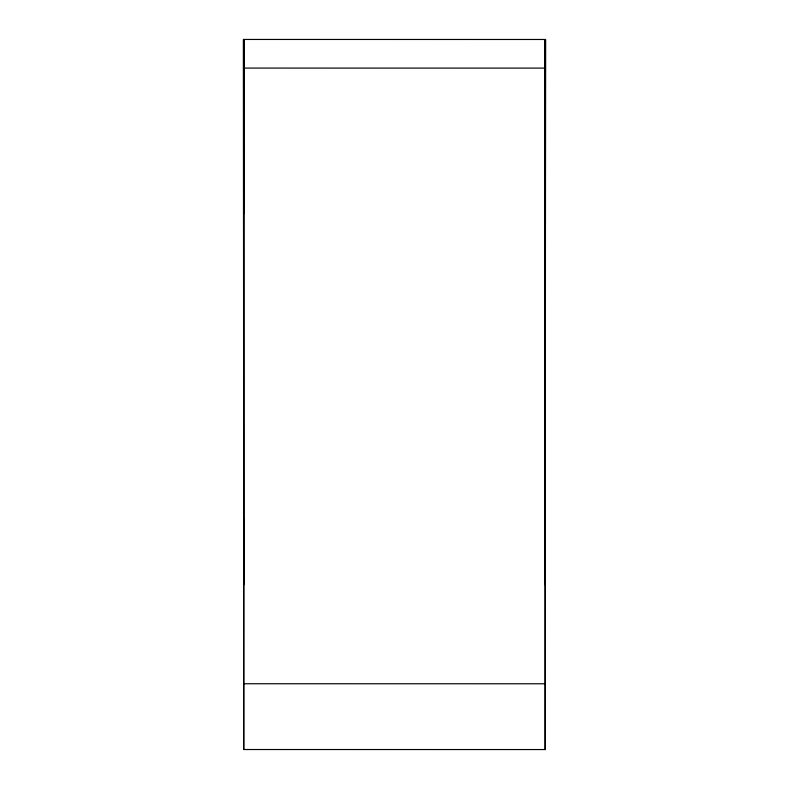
<?xml version="1.0" encoding="UTF-8"?>
<svg xmlns="http://www.w3.org/2000/svg" width="789" height="789" viewBox="0 0 789 789"><rect width="100%" height="100%" fill="white"/><g stroke="black" fill="none" stroke-linecap="round" stroke-linejoin="round"><path stroke-width="1.18" d="M243.476 39.45L243.732 749.52L545.169 749.55L545.564 39.48L243.476 39.45L243.722 584.915L243.979 519.152M544.913 39.48L545.169 749.55M545.505 39.48L545.209 584.945L544.972 39.48M243.998 213.602L244.057 39.45L243.732 749.52M244.117 68.081L545.564 68.11M244.038 683.747L545.475 683.777"/></g></svg>
